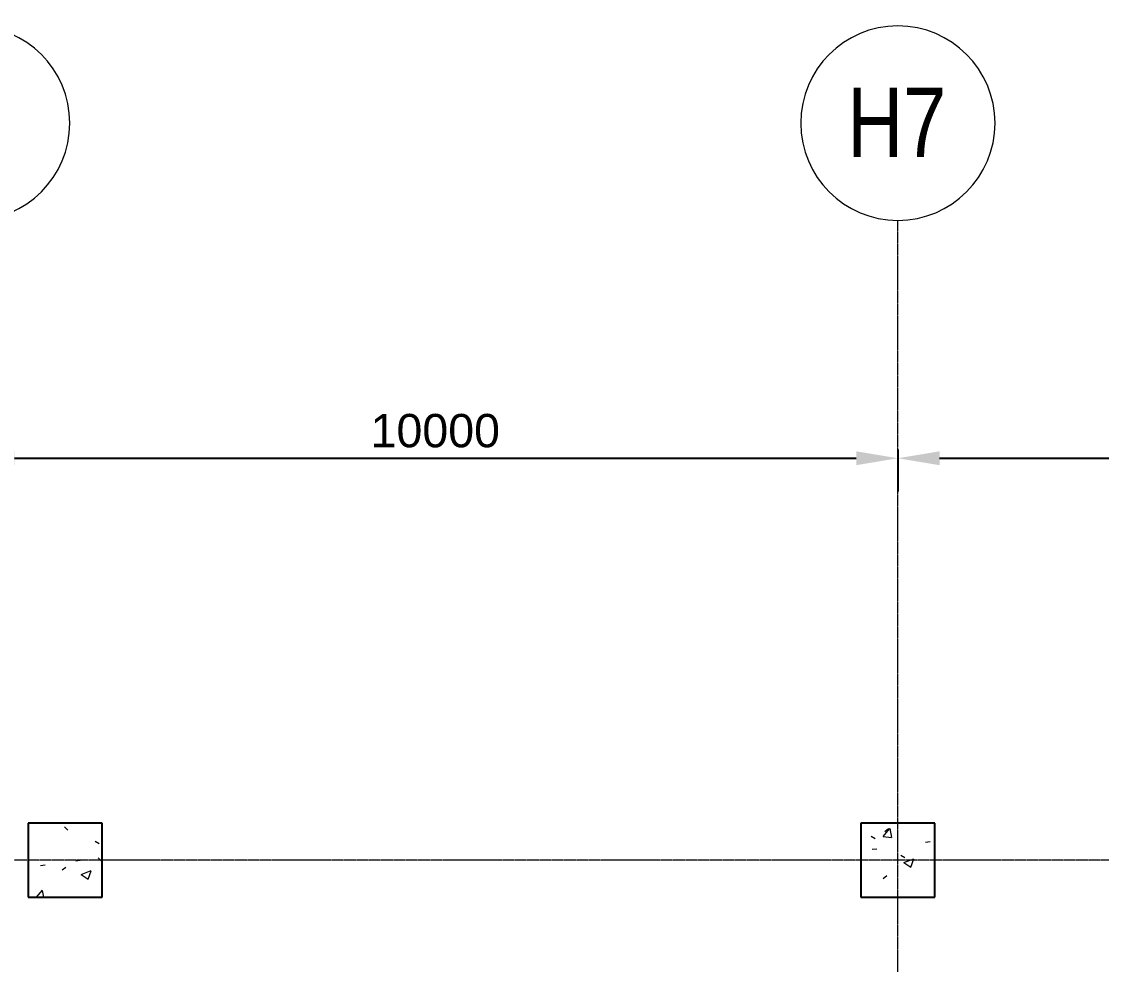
# Model space of a CAD drawing. Header units: inches. Extents: x -83664 to 20107, y -47222 to 19398.
# Drawn here: x -27444 to -15772, y 7111 to 17296 of the extents above; entities that cross this region are included whole.
import ezdxf

# ---------------------------------------------------------------- set-up
doc = ezdxf.new("R2010")
doc.units = ezdxf.units.IN
doc.header["$MEASUREMENT"] = 0
doc.linetypes.add('Grid Line', pattern=[22.225, 12.7, -3.175, 3.175, -3.175])
for name, color, linetype, lineweight in [('A-ANNO-DIMS', 7, 'Continuous', 9), ('A-COLS', 7, 'Continuous', 9), ('S-GRID', 7, 'Continuous', 9), ('S-GRID-IDEN', 7, 'Continuous', 9)]:
    doc.layers.add(name, color=color, linetype=linetype, lineweight=lineweight)
doc.styles.add('Arial_10', font='arial.ttf', dxfattribs={"width": 0.8, "height": 750})
doc.styles.add('Arial_12', font='arial.ttf', dxfattribs={"height": 360})
doc.dimstyles.new('Arc_Length_-_2_5mm_Arial_grey', dxfattribs={"dimscale": 304.8, "dimtxt": 367.293384, "dimasz": 1.476378, "dimexe": 1.181102, "dimexo": 0.738189, "dimgap": 0.369094, "dimtad": 1, "dimdec": 0, "dimzin": 0, "dimdsep": 46, "dimtxsty": 'Arial_12', "dimsah": 1, "dimcen": 0.09, "dimdle": 1.181102, "dimadec": 0, "dimazin": 0, "dimtfac": 1, "dimtdec": 4, "dimtix": 1, "dimtmove": 0, "dimatfit": 3, "dimfxl": 1, "dimtvp": 1, "dimtfill": 1, "dimtolj": 1, "dimtzin": 0, "dimarcsym": 2})

# ---------------------------------------------------------------- blocks, each defined once
blk = doc.blocks.new('M_Rectangular Column - 800x800-613760-FIRST FLOOR AC CONDITIONING LAYOUT - PART A')
at = {"layer": 'A-COLS', "true_color": 0xbbbbbb}
h = blk.add_hatch(dxfattribs=at)
h.set_pattern_fill('FP_17', color=9, style=0, pattern_type=2)
h.set_pattern_definition([(50, (-133484.35, -106607.7), (1093.1044, -95.634), [114.3, -1257.3]), (355, (-133484.4, -106607.7), (-211.4575, 1146.341), [91.44, -1005.84]), (100.451, (-133393.3, -106615.6), (881.656, 1050.7), [97.14, -1068.54]), (46.184, (-133484.4, -106302.9), (1626.475, -252.257), [171.45, -1885.95]), (96.636, (-133348.8, -106323.9), (1424.416, 1484.565), [145.71, -1602.811]), (351.184, (-133484.4, -106302.9), (1424.43, 1484.551), [137.16, -1508.76]), (21, (-133331.95, -106379.1), (909.6863, -613.591), [114.3, -1257.3]), (326, (-133332, -106379.1), (370.812, 1105.129), [91.44, -1005.84]), (71.451, (-133256.1, -106430.2), (1280.503, 491.528), [97.14, -1068.54]), (37.5, (-133484.35, -106607.67), (18.5313, 507.3303), [50.292, -943.356, 50.292, -1980.438]), (37.5, (-133484.35, -106607.67), (18.5313, 507.3303), [-1043.94, -970.788, 50.292, -959.358]), (7.5, (-133484.35, -106607.67), (400.9178, 601.0836), [50.292, -531.876, 50.292, -1305.306]), (7.5, (-133484.35, -106607.67), (400.9178, 601.0836), [-632.46, -920.496, 50.292, -334.518]), (327.5, (-133824.2, -106607.67), (813.54515, -34.3737), [50.292, -330.708, -2766.06]), (327.5, (-133824.2, -106607.67), (813.54515, -34.3737), [-381, 50.292, -1138.428, -1577.34]), (327.5, (-133824.2, -106607.67), (813.54515, -34.3737), [-1569.72, 50.292, -1527.048]), (317.5, (-133976.6, -106607.7), (888.7755, 152.56), [50.292, -445.008, 50.292, -1859.28]), (317.5, (-133976.6, -106607.7), (888.7755, 152.56), [-545.592, -739.14, 50.292, -1069.848])])
h.paths.add_polyline_path([(400, -400), (400, 400), (-400, 400), (-400, -400)])
at = {"layer": 'A-COLS', "color": 9, "true_color": 0xbbbbbb}
for p, q in [((-400, -400), (-400, 400)), ((-400, 400), (400, 400)), ((400, 400), (400, -400)), ((400, -400), (-400, -400))]:
    blk.add_line(p, q, dxfattribs=at)
at = {"layer": 'A-COLS', "color": 9, "lineweight": 25, "true_color": 0xbbbbbb}
for p, q in [((400, 400), (-400, 400)), ((-400, 400), (-400, -400)), ((400, -400), (400, 400)), ((-400, -400), (400, -400))]:
    blk.add_line(p, q, dxfattribs=at)
blk = doc.blocks.new('M_Rectangular Column - 800x800-V9-FIRST FLOOR AC CONDITIONING LAYOUT - PART A')
at = {"layer": 'A-COLS', "true_color": 0xbbbbbb}
h = blk.add_hatch(dxfattribs=at)
h.set_pattern_fill('FP_21', color=9, style=0, pattern_type=2)
h.set_pattern_definition([(50, (-124484.35, -106607.7), (1093.1044, -95.634), [114.3, -1257.3]), (355, (-124484.4, -106607.7), (-211.4575, 1146.341), [91.44, -1005.84]), (100.451, (-124393.3, -106615.6), (881.656, 1050.7), [97.14, -1068.54]), (46.184, (-124484.4, -106302.9), (1626.475, -252.257), [171.45, -1885.95]), (96.636, (-124348.8, -106323.9), (1424.416, 1484.565), [145.71, -1602.811]), (351.184, (-124484.4, -106302.9), (1424.43, 1484.551), [137.16, -1508.76]), (21, (-124331.95, -106379.1), (909.6863, -613.591), [114.3, -1257.3]), (326, (-124332, -106379.1), (370.812, 1105.129), [91.44, -1005.84]), (71.451, (-124256.1, -106430.2), (1280.503, 491.528), [97.14, -1068.54]), (37.5, (-124484.35, -106607.67), (18.5313, 507.3303), [50.292, -943.356, 50.292, -1980.438]), (37.5, (-124484.35, -106607.67), (18.5313, 507.3303), [-1043.94, -970.788, 50.292, -959.358]), (7.5, (-124484.35, -106607.67), (400.9178, 601.0836), [50.292, -531.876, 50.292, -1305.306]), (7.5, (-124484.35, -106607.67), (400.9178, 601.0836), [-632.46, -920.496, 50.292, -334.518]), (327.5, (-124824.2, -106607.67), (813.5452, -34.3737), [50.292, -330.708, -2766.06]), (327.5, (-124824.2, -106607.67), (813.5452, -34.3737), [-381, 50.292, -1138.428, -1577.34]), (327.5, (-124824.2, -106607.67), (813.5452, -34.3737), [-1569.72, 50.292, -1527.048]), (317.5, (-124976.6, -106607.7), (888.7755, 152.56), [50.292, -445.008, 50.292, -1859.28]), (317.5, (-124976.6, -106607.7), (888.7755, 152.56), [-545.592, -739.14, 50.292, -1069.848])])
h.paths.add_polyline_path([(400, -400), (400, 400), (-400, 400), (-400, -400)])
at = {"layer": 'A-COLS', "color": 9, "true_color": 0xbbbbbb}
for p, q in [((-400, -400), (-400, 400)), ((-400, 400), (400, 400)), ((400, 400), (400, -400)), ((400, -400), (-400, -400))]:
    blk.add_line(p, q, dxfattribs=at)
at = {"layer": 'A-COLS', "color": 9, "lineweight": 25, "true_color": 0xbbbbbb}
for p, q in [((400, 400), (-400, 400)), ((-400, 400), (-400, -400)), ((400, -400), (400, 400)), ((-400, -400), (400, -400))]:
    blk.add_line(p, q, dxfattribs=at)
blk = doc.blocks.new('SMBZ_Hospital Arch Model_2026_01_29_rvt-1-FIRST FLOOR AC CONDITIONING LAYOUT - PART A')
at = {"layer": 'A-COLS', "color": 9, "lineweight": 9, "true_color": 0xbbbbbb}
for name, p in [('M_Rectangular Column - 800x800-V9-FIRST FLOOR AC CONDITIONING LAYOUT - PART A', (124484, 106608)), ('M_Rectangular Column - 800x800-613760-FIRST FLOOR AC CONDITIONING LAYOUT - PART A', (133484, 106608))]:
    blk.add_blockref(name, p, dxfattribs=at)
blk = doc.blocks.new('Grid - Grid Head-AE7-24584-FIRST FLOOR AC CONDITIONING LAYOUT - PART A')
at = {"layer": 'S-GRID-IDEN', "color": 9, "true_color": 0xbbbbbb}
for start, end in [(360, 180), (180, 360)]:
    blk.add_arc((0, 0), 7, start, end, dxfattribs=at)
blk = doc.blocks.new('*D1090')
at = {"layer": 'A-ANNO-DIMS', "color": 0, "lineweight": -2, "transparency": 16777216}
for p, q in [((-27972, 12672), (-27972, 12219)), ((-17972, 12672), (-17972, 12219)), ((-27522, 12579), (-18422, 12579))]:
    blk.add_line(p, q, dxfattribs=at)
at = {"layer": 'A-ANNO-DIMS', "color": 0, "transparency": 16777216}
for points in [[(-27522, 12654), (-27522, 12504), (-27972, 12579)], [(-18422, 12654), (-18422, 12504), (-17972, 12579)]]:
    blk.add_solid(points, dxfattribs=at)
at = {"layer": 'Defpoints', "color": 0, "transparency": 16777216}
for p in [(-27972, 12897), (-17972, 12897), (-17972, 12579)]:
    blk.add_point(p, dxfattribs=at)
at = {"layer": 'A-ANNO-DIMS', "color": 0, "transparency": 16777216, "insert": (-22972, 12875), "char_height": 360, "width": 1661.3, "attachment_point": 5, "style": 'Arial_12', "bg_fill": 3, "box_fill_scale": 1.25, "bg_fill_color": 256, "bg_fill_true_color": 13158600, "bg_fill_transparency": 0}
blk.add_mtext('\\A1;10000', dxfattribs=at)
blk = doc.blocks.new('*D1091')
at = {"layer": 'A-ANNO-DIMS', "color": 0, "lineweight": -2, "transparency": 16777216}
for p, q in [((-17972, 12672), (-17972, 12219)), ((-8972, 12672), (-8972, 12219)), ((-17522, 12579), (-9422, 12579))]:
    blk.add_line(p, q, dxfattribs=at)
at = {"layer": 'A-ANNO-DIMS', "color": 0, "transparency": 16777216}
for points in [[(-17522, 12654), (-17522, 12504), (-17972, 12579)], [(-9422, 12654), (-9422, 12504), (-8972, 12579)]]:
    blk.add_solid(points, dxfattribs=at)
at = {"layer": 'Defpoints', "color": 0, "transparency": 16777216}
for p in [(-17972, 12897), (-8972, 12897), (-8972, 12579)]:
    blk.add_point(p, dxfattribs=at)
at = {"layer": 'A-ANNO-DIMS', "color": 0, "transparency": 16777216, "insert": (-13472, 12875), "char_height": 360, "width": 1329.04, "attachment_point": 5, "style": 'Arial_12', "bg_fill": 3, "box_fill_scale": 1.25, "bg_fill_color": 256, "bg_fill_true_color": 13158600, "bg_fill_transparency": 0}
blk.add_mtext('\\A1;9000', dxfattribs=at)

msp = doc.modelspace()

# ---------------------------------------------------------------- linework, layer by layer
at = {"layer": 'S-GRID', "color": 254, "linetype": 'Grid Line', "true_color": 0xdcdcdc}
for p, q in [((-17972.3, -44103.7), (-17972.3, 15149.1)), ((20106.7, 8235.5), (-81517, 8235.5))]:
    msp.add_line(p, q, dxfattribs=at)

# ---------------------------------------------------------------- block references
at = {"lineweight": 5}
msp.add_blockref('SMBZ_Hospital Arch Model_2026_01_29_rvt-1-FIRST FLOOR AC CONDITIONING LAYOUT - PART A', (-151456.7, -98372.2), dxfattribs=at)
at = {"layer": 'S-GRID-IDEN', "color": 9, "true_color": 0xbbbbbb, "xscale": 149.9999999999999, "yscale": 149.9999999999999, "zscale": 149.9999999999999}
for p in [(-27972.3, 16199.1), (-17972.3, 16199.1)]:
    msp.add_blockref('Grid - Grid Head-AE7-24584-FIRST FLOOR AC CONDITIONING LAYOUT - PART A', p, dxfattribs=at)

# ---------------------------------------------------------------- texts
at = {"layer": 'S-GRID-IDEN', "color": 9, "true_color": 0xbbbbbb, "insert": (-18520.3, 16583), "char_height": 750, "width": 1317.974, "attachment_point": 1, "style": 'Arial_10'}
msp.add_mtext('H7', dxfattribs=at)

# ---------------------------------------------------------------- next in the draw order: dimensions: what is measured, and where the dimension line sits
at = {"layer": 'A-ANNO-DIMS', "color": 8, "true_color": 0x808080}
dim = msp.add_linear_dim(base=(-17972.3, 12578.8), p1=(-27972.3, 12897), p2=(-17972.3, 12897), dimstyle='Arc_Length_-_2_5mm_Arial_grey', override={"dimpost": '<>', "dimfxl": 9999.999995}, dxfattribs=at)
dim.commit()
dim.dimension.update_dxf_attribs({"geometry": '*D1090', "text_midpoint": (-22972.3, 12875.1)})

# ---------------------------------------------------------------- next in the draw order: dimensions: what is measured, and where the dimension line sits
dim = msp.add_linear_dim(base=(-8972.3, 12578.8), p1=(-17972.3, 12897), p2=(-8972.3, 12897), dimstyle='Arc_Length_-_2_5mm_Arial_grey', override={"dimpost": '<>', "dimfxl": 9000}, dxfattribs=at)
dim.commit()
dim.dimension.update_dxf_attribs({"geometry": '*D1091', "text_midpoint": (-13472.3, 12875.1)})

doc.saveas('drawing.dxf')
